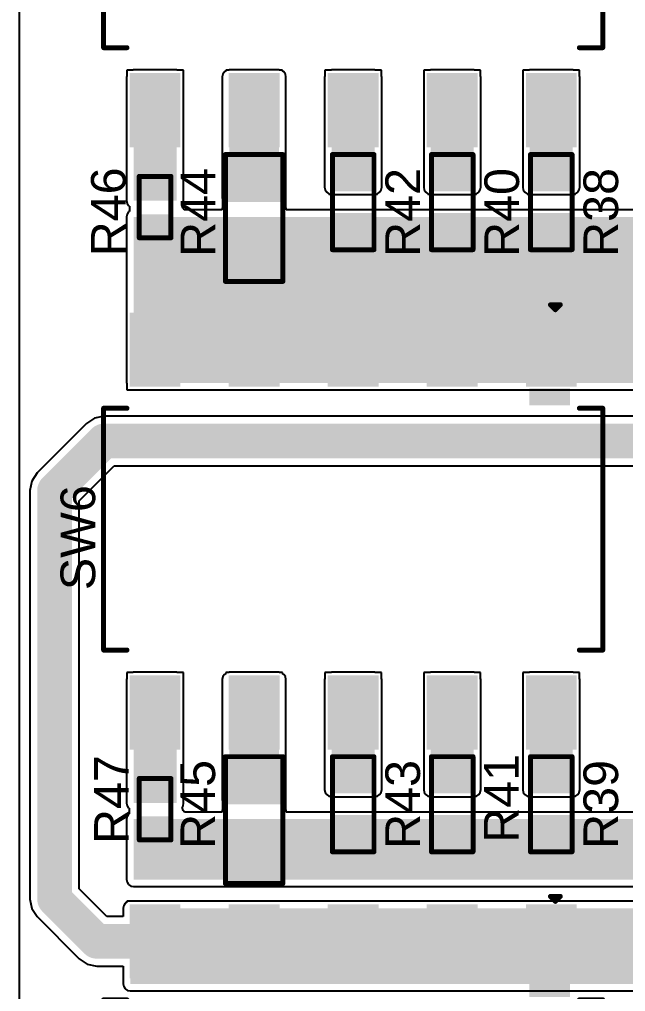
# Model space of a CAD drawing. Header units: millimetres. Extents: x -0.28 to 2.08, y -0.28 to 2.74.
# Drawn here: x -0.016 to 0.596, y 0.44 to 1.421 of the extents above; entities that cross this region are included whole.
import ezdxf

# ---------------------------------------------------------------- set-up
doc = ezdxf.new("R2010")
doc.units = ezdxf.units.MM
doc.header["$MEASUREMENT"] = 0
for name, color, linetype in [('BottomLayer', 5, 'Continuous'), ('TopLayer', 1, 'Continuous'), ('TopOverlay', 2, 'Continuous'), ('TopPaste', 8, 'Continuous'), ('TopSolder', 216, 'Continuous')]:
    doc.layers.add(name, color=color, linetype=linetype)
doc.styles.add('Arial', font='', dxfattribs={"height": 0.2})
doc.styles.get('Arial').set_extended_font_data('Arial')

# ---------------------------------------------------------------- blocks, each defined once
blk = doc.blocks.new('R___0402_1')
at = {"layer": 'TopLayer'}
for points in [[(-0.0275, -0.0125), (-0.0275, 0.0125), (-0.0095, 0.0125), (-0.0095, -0.0125)], [(0.0095, -0.0125), (0.0095, 0.0125), (0.0275, 0.0125), (0.0275, -0.0125)]]:
    blk.add_hatch(color=1, dxfattribs=at).paths.add_polyline_path(points)
at = {"layer": 'TopPaste'}
for points in [[(-0.0275, -0.0125), (-0.0275, 0.0125), (-0.0095, 0.0125), (-0.0095, -0.0125)], [(0.0095, -0.0125), (0.0095, 0.0125), (0.0275, 0.0125), (0.0275, -0.0125)]]:
    blk.add_hatch(color=8, dxfattribs=at).paths.add_polyline_path(points)
at = {"layer": 'TopSolder'}
for points in [[(-0.02967, -0.01467), (-0.02967, 0.01467), (-0.00733, 0.01467), (-0.00733, -0.01467)], [(0.00733, -0.01467), (0.00733, 0.01467), (0.02967, 0.01467), (0.02967, -0.01467)]]:
    blk.add_hatch(color=216, dxfattribs=at).paths.add_polyline_path(points)
at = {"layer": 'TopOverlay'}
for points, const_width in [([(-0.031, 0.016), (-0.031, -0.016)], 0.005), ([(-0.031, 0.016), (0.031, 0.016)], 0.005), ([(0.031, 0.016), (0.031, -0.016)], 0.005), ([(-0.031, -0.016), (0.031, -0.016)], 0.005), ([(-0.032, -0.017), (0.032, -0.017)], 0.000127)]:
    blk.add_lwpolyline(points, dxfattribs=dict(at, const_width=const_width))
for points, const_width in [([(-0.03225, 0.016, 1), (-0.02975, 0.016, 1)], 0.0025), ([(-0.03225, 0.016, 1), (-0.02975, 0.016, 1)], 0.0025), ([(0.02975, 0.016, 1), (0.03225, 0.016, 1)], 0.0025), ([(0.02975, 0.016, 1), (0.03225, 0.016, 1)], 0.0025), ([(-0.03225, -0.016, 1), (-0.02975, -0.016, 1)], 0.0025), ([(-0.03225, -0.016, 1), (-0.02975, -0.016, 1)], 0.0025), ([(-0.03203, -0.017, 1), (-0.03197, -0.017, 1)], 0.0000635), ([(0.02975, -0.016, 1), (0.03225, -0.016, 1)], 0.0025), ([(0.02975, -0.016, 1), (0.03225, -0.016, 1)], 0.0025), ([(0.03197, -0.017, 1), (0.03203, -0.017, 1)], 0.0000635)]:
    blk.add_lwpolyline(points, format="xyb", close=True, dxfattribs=dict(at, const_width=const_width))
blk = doc.blocks.new('DSIC05LS_P__10')
at = {"layer": 'TopLayer'}
for points in [[(-0.14961, 0.22165), (-0.14961, 0.17835), (-0.21654, 0.17835), (-0.21654, 0.22165)], [(0.21654, 0.22165), (0.21654, 0.17835), (0.14961, 0.17835), (0.14961, 0.22165)], [(-0.14961, 0.12165), (-0.14961, 0.07835), (-0.21654, 0.07835), (-0.21654, 0.12165)], [(0.21654, 0.12165), (0.21654, 0.07835), (0.14961, 0.07835), (0.14961, 0.12165)], [(-0.14961, 0.02165), (-0.14961, -0.02165), (-0.21654, -0.02165), (-0.21654, 0.02165)], [(0.21654, 0.02165), (0.21654, -0.02165), (0.14961, -0.02165), (0.14961, 0.02165)], [(-0.14961, -0.07835), (-0.14961, -0.12165), (-0.21654, -0.12165), (-0.21654, -0.07835)], [(0.21654, -0.07835), (0.21654, -0.12165), (0.14961, -0.12165), (0.14961, -0.07835)], [(-0.14961, -0.17835), (-0.14961, -0.22165), (-0.21654, -0.22165), (-0.21654, -0.17835)], [(0.21654, -0.17835), (0.21654, -0.22165), (0.14961, -0.22165), (0.14961, -0.17835)]]:
    blk.add_hatch(color=1, dxfattribs=at).paths.add_polyline_path(points)
at = {"layer": 'TopOverlay'}
blk.add_hatch(color=2, dxfattribs=at).paths.add_polyline_path([(-0.14397, 0.17799), (-0.12697, 0.17799), (-0.12697, 0.21899), (-0.14397, 0.21899)])
at = {"layer": 'TopPaste'}
for points in [[(-0.14961, 0.22165), (-0.14961, 0.17835), (-0.21654, 0.17835), (-0.21654, 0.22165)], [(0.21654, 0.22165), (0.21654, 0.17835), (0.14961, 0.17835), (0.14961, 0.22165)], [(-0.14961, 0.12165), (-0.14961, 0.07835), (-0.21654, 0.07835), (-0.21654, 0.12165)], [(0.21654, 0.12165), (0.21654, 0.07835), (0.14961, 0.07835), (0.14961, 0.12165)], [(-0.14961, 0.02165), (-0.14961, -0.02165), (-0.21654, -0.02165), (-0.21654, 0.02165)], [(0.21654, 0.02165), (0.21654, -0.02165), (0.14961, -0.02165), (0.14961, 0.02165)], [(-0.14961, -0.07835), (-0.14961, -0.12165), (-0.21654, -0.12165), (-0.21654, -0.07835)], [(0.21654, -0.07835), (0.21654, -0.12165), (0.14961, -0.12165), (0.14961, -0.07835)], [(-0.14961, -0.17835), (-0.14961, -0.22165), (-0.21654, -0.22165), (-0.21654, -0.17835)], [(0.21654, -0.17835), (0.21654, -0.22165), (0.14961, -0.22165), (0.14961, -0.17835)]]:
    blk.add_hatch(color=8, dxfattribs=at).paths.add_polyline_path(points)
at = {"layer": 'TopSolder'}
for points in [[(-0.14561, 0.22565), (-0.14561, 0.17435), (-0.22054, 0.17435), (-0.22054, 0.22565)], [(0.22054, 0.22565), (0.22054, 0.17435), (0.14561, 0.17435), (0.14561, 0.22565)], [(-0.14561, 0.12565), (-0.14561, 0.07435), (-0.22054, 0.07435), (-0.22054, 0.12565)], [(0.22054, 0.12565), (0.22054, 0.07435), (0.14561, 0.07435), (0.14561, 0.12565)], [(-0.14561, 0.02565), (-0.14561, -0.02565), (-0.22054, -0.02565), (-0.22054, 0.02565)], [(0.22054, 0.02565), (0.22054, -0.02565), (0.14561, -0.02565), (0.14561, 0.02565)], [(-0.14561, -0.07435), (-0.14561, -0.12565), (-0.22054, -0.12565), (-0.22054, -0.07435)], [(0.22054, -0.07435), (0.22054, -0.12565), (0.14561, -0.12565), (0.14561, -0.07435)], [(-0.14561, -0.17435), (-0.14561, -0.22565), (-0.22054, -0.22565), (-0.22054, -0.17435)], [(0.22054, -0.17435), (0.22054, -0.22565), (0.14561, -0.22565), (0.14561, -0.17435)]]:
    blk.add_hatch(color=216, dxfattribs=at).paths.add_polyline_path(points)
at = {"layer": 'TopOverlay', "const_width": 0.005}
for points in [[(0.12008, 0.25197), (-0.12402, 0.25197)], [(-0.12402, 0.22835), (-0.12402, 0.25197)], [(0.12008, 0.22835), (0.12008, 0.25197)], [(-0.22838, 0.19916), (-0.22838, 0.20916)], [(-0.22338, 0.20416), (-0.22838, 0.20916)], [(-0.22838, 0.19916), (-0.22338, 0.20416)], [(-0.12402, -0.25197), (-0.12402, -0.22835)], [(0.12008, -0.25197), (0.12008, -0.22835)], [(0.12008, -0.25197), (-0.12402, -0.25197)]]:
    blk.add_lwpolyline(points, dxfattribs=at)
at = {"layer": 'TopOverlay', "const_width": 0.0025}
for points in [[(-0.12527, 0.25197, 1), (-0.12277, 0.25197, 1)], [(-0.12527, 0.25197, 1), (-0.12277, 0.25197, 1)], [(0.11883, 0.25197, 1), (0.12133, 0.25197, 1)], [(0.11883, 0.25197, 1), (0.12133, 0.25197, 1)], [(-0.12527, 0.22835, 1), (-0.12277, 0.22835, 1)], [(0.11883, 0.22835, 1), (0.12133, 0.22835, 1)], [(-0.22963, 0.20916, 1), (-0.22713, 0.20916, 1)], [(-0.22963, 0.20916, 1), (-0.22713, 0.20916, 1)], [(-0.22463, 0.20416, 1), (-0.22213, 0.20416, 1)], [(-0.22463, 0.20416, 1), (-0.22213, 0.20416, 1)], [(-0.22963, 0.19916, 1), (-0.22713, 0.19916, 1)], [(-0.22963, 0.19916, 1), (-0.22713, 0.19916, 1)], [(-0.12527, -0.22835, 1), (-0.12277, -0.22835, 1)], [(0.11883, -0.22835, 1), (0.12133, -0.22835, 1)], [(-0.12527, -0.25197, 1), (-0.12277, -0.25197, 1)], [(-0.12527, -0.25197, 1), (-0.12277, -0.25197, 1)], [(0.11883, -0.25197, 1), (0.12133, -0.25197, 1)], [(0.11883, -0.25197, 1), (0.12133, -0.25197, 1)]]:
    blk.add_lwpolyline(points, format="xyb", close=True, dxfattribs=at)
blk = doc.blocks.new('DSIC05LS_P__11')
at = {"layer": 'TopLayer'}
for points in [[(-0.14961, 0.22165), (-0.14961, 0.17835), (-0.21654, 0.17835), (-0.21654, 0.22165)], [(0.21654, 0.22165), (0.21654, 0.17835), (0.14961, 0.17835), (0.14961, 0.22165)], [(-0.14961, 0.12165), (-0.14961, 0.07835), (-0.21654, 0.07835), (-0.21654, 0.12165)], [(0.21654, 0.12165), (0.21654, 0.07835), (0.14961, 0.07835), (0.14961, 0.12165)], [(-0.14961, 0.02165), (-0.14961, -0.02165), (-0.21654, -0.02165), (-0.21654, 0.02165)], [(0.21654, 0.02165), (0.21654, -0.02165), (0.14961, -0.02165), (0.14961, 0.02165)], [(-0.14961, -0.07835), (-0.14961, -0.12165), (-0.21654, -0.12165), (-0.21654, -0.07835)], [(0.21654, -0.07835), (0.21654, -0.12165), (0.14961, -0.12165), (0.14961, -0.07835)], [(-0.14961, -0.17835), (-0.14961, -0.22165), (-0.21654, -0.22165), (-0.21654, -0.17835)], [(0.21654, -0.17835), (0.21654, -0.22165), (0.14961, -0.22165), (0.14961, -0.17835)]]:
    blk.add_hatch(color=1, dxfattribs=at).paths.add_polyline_path(points)
at = {"layer": 'TopOverlay'}
blk.add_hatch(color=2, dxfattribs=at).paths.add_polyline_path([(-0.144, 0.178), (-0.127, 0.178), (-0.127, 0.219), (-0.144, 0.219)])
at = {"layer": 'TopPaste'}
for points in [[(-0.14961, 0.22165), (-0.14961, 0.17835), (-0.21654, 0.17835), (-0.21654, 0.22165)], [(0.21654, 0.22165), (0.21654, 0.17835), (0.14961, 0.17835), (0.14961, 0.22165)], [(-0.14961, 0.12165), (-0.14961, 0.07835), (-0.21654, 0.07835), (-0.21654, 0.12165)], [(0.21654, 0.12165), (0.21654, 0.07835), (0.14961, 0.07835), (0.14961, 0.12165)], [(-0.14961, 0.02165), (-0.14961, -0.02165), (-0.21654, -0.02165), (-0.21654, 0.02165)], [(0.21654, 0.02165), (0.21654, -0.02165), (0.14961, -0.02165), (0.14961, 0.02165)], [(-0.14961, -0.07835), (-0.14961, -0.12165), (-0.21654, -0.12165), (-0.21654, -0.07835)], [(0.21654, -0.07835), (0.21654, -0.12165), (0.14961, -0.12165), (0.14961, -0.07835)], [(-0.14961, -0.17835), (-0.14961, -0.22165), (-0.21654, -0.22165), (-0.21654, -0.17835)], [(0.21654, -0.17835), (0.21654, -0.22165), (0.14961, -0.22165), (0.14961, -0.17835)]]:
    blk.add_hatch(color=8, dxfattribs=at).paths.add_polyline_path(points)
at = {"layer": 'TopSolder'}
for points in [[(-0.14561, 0.22565), (-0.14561, 0.17435), (-0.22054, 0.17435), (-0.22054, 0.22565)], [(0.22054, 0.22565), (0.22054, 0.17435), (0.14561, 0.17435), (0.14561, 0.22565)], [(-0.14561, 0.12565), (-0.14561, 0.07435), (-0.22054, 0.07435), (-0.22054, 0.12565)], [(0.22054, 0.12565), (0.22054, 0.07435), (0.14561, 0.07435), (0.14561, 0.12565)], [(-0.14561, 0.02565), (-0.14561, -0.02565), (-0.22054, -0.02565), (-0.22054, 0.02565)], [(0.22054, 0.02565), (0.22054, -0.02565), (0.14561, -0.02565), (0.14561, 0.02565)], [(-0.14561, -0.07435), (-0.14561, -0.12565), (-0.22054, -0.12565), (-0.22054, -0.07435)], [(0.22054, -0.07435), (0.22054, -0.12565), (0.14561, -0.12565), (0.14561, -0.07435)], [(-0.14561, -0.17435), (-0.14561, -0.22565), (-0.22054, -0.22565), (-0.22054, -0.17435)], [(0.22054, -0.17435), (0.22054, -0.22565), (0.14561, -0.22565), (0.14561, -0.17435)]]:
    blk.add_hatch(color=216, dxfattribs=at).paths.add_polyline_path(points)
at = {"layer": 'TopOverlay', "const_width": 0.005}
for points in [[(0.12008, 0.25197), (-0.12402, 0.25197)], [(-0.12402, 0.22835), (-0.12402, 0.25197)], [(0.12008, 0.22835), (0.12008, 0.25197)], [(-0.22838, 0.19916), (-0.22838, 0.20916)], [(-0.22338, 0.20416), (-0.22838, 0.20916)], [(-0.22838, 0.19916), (-0.22338, 0.20416)], [(-0.12402, -0.25197), (-0.12402, -0.22835)], [(0.12008, -0.25197), (0.12008, -0.22835)], [(0.12008, -0.25197), (-0.12402, -0.25197)]]:
    blk.add_lwpolyline(points, dxfattribs=at)
at = {"layer": 'TopOverlay', "const_width": 0.0025}
for points in [[(-0.12527, 0.25197, 1), (-0.12277, 0.25197, 1)], [(-0.12527, 0.25197, 1), (-0.12277, 0.25197, 1)], [(0.11883, 0.25197, 1), (0.12133, 0.25197, 1)], [(0.11883, 0.25197, 1), (0.12133, 0.25197, 1)], [(-0.12527, 0.22835, 1), (-0.12277, 0.22835, 1)], [(0.11883, 0.22835, 1), (0.12133, 0.22835, 1)], [(-0.22963, 0.20916, 1), (-0.22713, 0.20916, 1)], [(-0.22963, 0.20916, 1), (-0.22713, 0.20916, 1)], [(-0.22463, 0.20416, 1), (-0.22213, 0.20416, 1)], [(-0.22463, 0.20416, 1), (-0.22213, 0.20416, 1)], [(-0.22963, 0.19916, 1), (-0.22713, 0.19916, 1)], [(-0.22963, 0.19916, 1), (-0.22713, 0.19916, 1)], [(-0.12527, -0.22835, 1), (-0.12277, -0.22835, 1)], [(0.11883, -0.22835, 1), (0.12133, -0.22835, 1)], [(-0.12527, -0.25197, 1), (-0.12277, -0.25197, 1)], [(-0.12527, -0.25197, 1), (-0.12277, -0.25197, 1)], [(0.11883, -0.25197, 1), (0.12133, -0.25197, 1)], [(0.11883, -0.25197, 1), (0.12133, -0.25197, 1)]]:
    blk.add_lwpolyline(points, format="xyb", close=True, dxfattribs=at)
blk = doc.blocks.new('DSIC05LS_P__12')
at = {"layer": 'TopLayer'}
for points in [[(-0.14961, 0.22165), (-0.14961, 0.17835), (-0.21654, 0.17835), (-0.21654, 0.22165)], [(0.21654, 0.22165), (0.21654, 0.17835), (0.14961, 0.17835), (0.14961, 0.22165)], [(-0.14961, 0.12165), (-0.14961, 0.07835), (-0.21654, 0.07835), (-0.21654, 0.12165)], [(0.21654, 0.12165), (0.21654, 0.07835), (0.14961, 0.07835), (0.14961, 0.12165)], [(-0.14961, 0.02165), (-0.14961, -0.02165), (-0.21654, -0.02165), (-0.21654, 0.02165)], [(0.21654, 0.02165), (0.21654, -0.02165), (0.14961, -0.02165), (0.14961, 0.02165)], [(-0.14961, -0.07835), (-0.14961, -0.12165), (-0.21654, -0.12165), (-0.21654, -0.07835)], [(0.21654, -0.07835), (0.21654, -0.12165), (0.14961, -0.12165), (0.14961, -0.07835)], [(-0.14961, -0.17835), (-0.14961, -0.22165), (-0.21654, -0.22165), (-0.21654, -0.17835)], [(0.21654, -0.17835), (0.21654, -0.22165), (0.14961, -0.22165), (0.14961, -0.17835)]]:
    blk.add_hatch(color=1, dxfattribs=at).paths.add_polyline_path(points)
at = {"layer": 'TopOverlay'}
blk.add_hatch(color=2, dxfattribs=at).paths.add_polyline_path([(-0.14399, 0.178), (-0.12699, 0.178), (-0.12699, 0.219), (-0.14399, 0.219)])
at = {"layer": 'TopPaste'}
for points in [[(-0.14961, 0.22165), (-0.14961, 0.17835), (-0.21654, 0.17835), (-0.21654, 0.22165)], [(0.21654, 0.22165), (0.21654, 0.17835), (0.14961, 0.17835), (0.14961, 0.22165)], [(-0.14961, 0.12165), (-0.14961, 0.07835), (-0.21654, 0.07835), (-0.21654, 0.12165)], [(0.21654, 0.12165), (0.21654, 0.07835), (0.14961, 0.07835), (0.14961, 0.12165)], [(-0.14961, 0.02165), (-0.14961, -0.02165), (-0.21654, -0.02165), (-0.21654, 0.02165)], [(0.21654, 0.02165), (0.21654, -0.02165), (0.14961, -0.02165), (0.14961, 0.02165)], [(-0.14961, -0.07835), (-0.14961, -0.12165), (-0.21654, -0.12165), (-0.21654, -0.07835)], [(0.21654, -0.07835), (0.21654, -0.12165), (0.14961, -0.12165), (0.14961, -0.07835)], [(-0.14961, -0.17835), (-0.14961, -0.22165), (-0.21654, -0.22165), (-0.21654, -0.17835)], [(0.21654, -0.17835), (0.21654, -0.22165), (0.14961, -0.22165), (0.14961, -0.17835)]]:
    blk.add_hatch(color=8, dxfattribs=at).paths.add_polyline_path(points)
at = {"layer": 'TopSolder'}
for points in [[(-0.14561, 0.22565), (-0.14561, 0.17435), (-0.22054, 0.17435), (-0.22054, 0.22565)], [(0.22054, 0.22565), (0.22054, 0.17435), (0.14561, 0.17435), (0.14561, 0.22565)], [(-0.14561, 0.12565), (-0.14561, 0.07435), (-0.22054, 0.07435), (-0.22054, 0.12565)], [(0.22054, 0.12565), (0.22054, 0.07435), (0.14561, 0.07435), (0.14561, 0.12565)], [(-0.14561, 0.02565), (-0.14561, -0.02565), (-0.22054, -0.02565), (-0.22054, 0.02565)], [(0.22054, 0.02565), (0.22054, -0.02565), (0.14561, -0.02565), (0.14561, 0.02565)], [(-0.14561, -0.07435), (-0.14561, -0.12565), (-0.22054, -0.12565), (-0.22054, -0.07435)], [(0.22054, -0.07435), (0.22054, -0.12565), (0.14561, -0.12565), (0.14561, -0.07435)], [(-0.14561, -0.17435), (-0.14561, -0.22565), (-0.22054, -0.22565), (-0.22054, -0.17435)], [(0.22054, -0.17435), (0.22054, -0.22565), (0.14561, -0.22565), (0.14561, -0.17435)]]:
    blk.add_hatch(color=216, dxfattribs=at).paths.add_polyline_path(points)
at = {"layer": 'TopOverlay', "const_width": 0.005}
for points in [[(0.12008, 0.25197), (-0.12402, 0.25197)], [(-0.12402, 0.22835), (-0.12402, 0.25197)], [(0.12008, 0.22835), (0.12008, 0.25197)], [(-0.22838, 0.19916), (-0.22838, 0.20916)], [(-0.22338, 0.20416), (-0.22838, 0.20916)], [(-0.22838, 0.19916), (-0.22338, 0.20416)], [(-0.12402, -0.25197), (-0.12402, -0.22835)], [(0.12008, -0.25197), (0.12008, -0.22835)], [(0.12008, -0.25197), (-0.12402, -0.25197)]]:
    blk.add_lwpolyline(points, dxfattribs=at)
at = {"layer": 'TopOverlay', "const_width": 0.0025}
for points in [[(-0.12527, 0.25197, 1), (-0.12277, 0.25197, 1)], [(-0.12527, 0.25197, 1), (-0.12277, 0.25197, 1)], [(0.11883, 0.25197, 1), (0.12133, 0.25197, 1)], [(0.11883, 0.25197, 1), (0.12133, 0.25197, 1)], [(-0.12527, 0.22835, 1), (-0.12277, 0.22835, 1)], [(0.11883, 0.22835, 1), (0.12133, 0.22835, 1)], [(-0.22963, 0.20916, 1), (-0.22713, 0.20916, 1)], [(-0.22963, 0.20916, 1), (-0.22713, 0.20916, 1)], [(-0.22463, 0.20416, 1), (-0.22213, 0.20416, 1)], [(-0.22463, 0.20416, 1), (-0.22213, 0.20416, 1)], [(-0.22963, 0.19916, 1), (-0.22713, 0.19916, 1)], [(-0.22963, 0.19916, 1), (-0.22713, 0.19916, 1)], [(-0.12527, -0.22835, 1), (-0.12277, -0.22835, 1)], [(0.11883, -0.22835, 1), (0.12133, -0.22835, 1)], [(-0.12527, -0.25197, 1), (-0.12277, -0.25197, 1)], [(-0.12527, -0.25197, 1), (-0.12277, -0.25197, 1)], [(0.11883, -0.25197, 1), (0.12133, -0.25197, 1)], [(0.11883, -0.25197, 1), (0.12133, -0.25197, 1)]]:
    blk.add_lwpolyline(points, format="xyb", close=True, dxfattribs=at)
blk = doc.blocks.new('R___0402_44')
at = {"layer": 'TopLayer'}
for points in [[(-0.0275, -0.0125), (-0.0275, 0.0125), (-0.0095, 0.0125), (-0.0095, -0.0125)], [(0.0095, -0.0125), (0.0095, 0.0125), (0.0275, 0.0125), (0.0275, -0.0125)]]:
    blk.add_hatch(color=1, dxfattribs=at).paths.add_polyline_path(points)
at = {"layer": 'TopPaste'}
for points in [[(-0.0275, -0.0125), (-0.0275, 0.0125), (-0.0095, 0.0125), (-0.0095, -0.0125)], [(0.0095, -0.0125), (0.0095, 0.0125), (0.0275, 0.0125), (0.0275, -0.0125)]]:
    blk.add_hatch(color=8, dxfattribs=at).paths.add_polyline_path(points)
at = {"layer": 'TopSolder'}
for points in [[(-0.02967, -0.01467), (-0.02967, 0.01467), (-0.00733, 0.01467), (-0.00733, -0.01467)], [(0.00733, -0.01467), (0.00733, 0.01467), (0.02967, 0.01467), (0.02967, -0.01467)]]:
    blk.add_hatch(color=216, dxfattribs=at).paths.add_polyline_path(points)
at = {"layer": 'TopOverlay'}
for points, const_width in [([(-0.031, 0.016), (-0.031, -0.016)], 0.005), ([(-0.031, 0.016), (0.031, 0.016)], 0.005), ([(0.031, 0.016), (0.031, -0.016)], 0.005), ([(-0.031, -0.016), (0.031, -0.016)], 0.005), ([(-0.032, -0.017), (0.032, -0.017)], 0.000127)]:
    blk.add_lwpolyline(points, dxfattribs=dict(at, const_width=const_width))
for points, const_width in [([(-0.03225, 0.016, 1), (-0.02975, 0.016, 1)], 0.0025), ([(-0.03225, 0.016, 1), (-0.02975, 0.016, 1)], 0.0025), ([(0.02975, 0.016, 1), (0.03225, 0.016, 1)], 0.0025), ([(0.02975, 0.016, 1), (0.03225, 0.016, 1)], 0.0025), ([(-0.03225, -0.016, 1), (-0.02975, -0.016, 1)], 0.0025), ([(-0.03225, -0.016, 1), (-0.02975, -0.016, 1)], 0.0025), ([(-0.03203, -0.017, 1), (-0.03197, -0.017, 1)], 0.0000635), ([(0.02975, -0.016, 1), (0.03225, -0.016, 1)], 0.0025), ([(0.02975, -0.016, 1), (0.03225, -0.016, 1)], 0.0025), ([(0.03197, -0.017, 1), (0.03203, -0.017, 1)], 0.0000635)]:
    blk.add_lwpolyline(points, format="xyb", close=True, dxfattribs=dict(at, const_width=const_width))
blk = doc.blocks.new('RES_0805_45')
at = {"layer": 'TopLayer'}
for points in [[(-0.06, 0.025), (-0.02, 0.025), (-0.02, -0.025), (-0.06, -0.025)], [(0.02, 0.025), (0.06, 0.025), (0.06, -0.025), (0.02, -0.025)]]:
    blk.add_hatch(color=1, dxfattribs=at).paths.add_polyline_path(points)
at = {"layer": 'TopPaste'}
for points in [[(-0.06, 0.025), (-0.02, 0.025), (-0.02, -0.025), (-0.06, -0.025)], [(0.02, 0.025), (0.06, 0.025), (0.06, -0.025), (0.02, -0.025)]]:
    blk.add_hatch(color=8, dxfattribs=at).paths.add_polyline_path(points)
at = {"layer": 'TopSolder'}
for points in [[(-0.064, 0.029), (-0.016, 0.029), (-0.016, -0.029), (-0.064, -0.029)], [(0.016, 0.029), (0.064, 0.029), (0.064, -0.029), (0.016, -0.029)]]:
    blk.add_hatch(color=216, dxfattribs=at).paths.add_polyline_path(points)
at = {"layer": 'TopOverlay', "const_width": 0.005}
for points in [[(-0.064, 0.029), (-0.064, -0.029)], [(-0.064, 0.029), (0.064, 0.029)], [(0.064, 0.029), (0.064, -0.029)], [(-0.064, -0.029), (0.064, -0.029)]]:
    blk.add_lwpolyline(points, dxfattribs=at)
at = {"layer": 'TopOverlay', "const_width": 0.0025}
for points in [[(-0.06525, 0.029, 1), (-0.06275, 0.029, 1)], [(-0.06525, 0.029, 1), (-0.06275, 0.029, 1)], [(0.06275, 0.029, 1), (0.06525, 0.029, 1)], [(0.06275, 0.029, 1), (0.06525, 0.029, 1)], [(-0.06525, -0.029, 1), (-0.06275, -0.029, 1)], [(-0.06525, -0.029, 1), (-0.06275, -0.029, 1)], [(0.06275, -0.029, 1), (0.06525, -0.029, 1)], [(0.06275, -0.029, 1), (0.06525, -0.029, 1)]]:
    blk.add_lwpolyline(points, format="xyb", close=True, dxfattribs=at)
blk = doc.blocks.new('RES_0805_46')
at = {"layer": 'TopLayer'}
for points in [[(-0.06, 0.025), (-0.02, 0.025), (-0.02, -0.025), (-0.06, -0.025)], [(0.02, 0.025), (0.06, 0.025), (0.06, -0.025), (0.02, -0.025)]]:
    blk.add_hatch(color=1, dxfattribs=at).paths.add_polyline_path(points)
at = {"layer": 'TopPaste'}
for points in [[(-0.06, 0.025), (-0.02, 0.025), (-0.02, -0.025), (-0.06, -0.025)], [(0.02, 0.025), (0.06, 0.025), (0.06, -0.025), (0.02, -0.025)]]:
    blk.add_hatch(color=8, dxfattribs=at).paths.add_polyline_path(points)
at = {"layer": 'TopSolder'}
for points in [[(-0.064, 0.029), (-0.016, 0.029), (-0.016, -0.029), (-0.064, -0.029)], [(0.016, 0.029), (0.064, 0.029), (0.064, -0.029), (0.016, -0.029)]]:
    blk.add_hatch(color=216, dxfattribs=at).paths.add_polyline_path(points)
at = {"layer": 'TopOverlay', "const_width": 0.005}
for points in [[(-0.064, 0.029), (-0.064, -0.029)], [(-0.064, 0.029), (0.064, 0.029)], [(0.064, 0.029), (0.064, -0.029)], [(-0.064, -0.029), (0.064, -0.029)]]:
    blk.add_lwpolyline(points, dxfattribs=at)
at = {"layer": 'TopOverlay', "const_width": 0.0025}
for points in [[(-0.06525, 0.029, 1), (-0.06275, 0.029, 1)], [(-0.06525, 0.029, 1), (-0.06275, 0.029, 1)], [(0.06275, 0.029, 1), (0.06525, 0.029, 1)], [(0.06275, 0.029, 1), (0.06525, 0.029, 1)], [(-0.06525, -0.029, 1), (-0.06275, -0.029, 1)], [(-0.06525, -0.029, 1), (-0.06275, -0.029, 1)], [(0.06275, -0.029, 1), (0.06525, -0.029, 1)], [(0.06275, -0.029, 1), (0.06525, -0.029, 1)]]:
    blk.add_lwpolyline(points, format="xyb", close=True, dxfattribs=at)
blk = doc.blocks.new('R___0603_47')
at = {"layer": 'TopLayer'}
for points in [[(-0.015, 0.0175), (-0.015, -0.0175), (-0.045, -0.0175), (-0.045, 0.0175)], [(0.045, 0.0175), (0.045, -0.0175), (0.015, -0.0175), (0.015, 0.0175)]]:
    blk.add_hatch(color=1, dxfattribs=at).paths.add_polyline_path(points)
at = {"layer": 'TopPaste'}
for points in [[(-0.015, 0.0175), (-0.015, -0.0175), (-0.045, -0.0175), (-0.045, 0.0175)], [(0.045, 0.0175), (0.045, -0.0175), (0.015, -0.0175), (0.015, 0.0175)]]:
    blk.add_hatch(color=8, dxfattribs=at).paths.add_polyline_path(points)
at = {"layer": 'TopSolder'}
for points in [[(-0.011, 0.0215), (-0.011, -0.0215), (-0.049, -0.0215), (-0.049, 0.0215)], [(0.049, 0.0215), (0.049, -0.0215), (0.011, -0.0215), (0.011, 0.0215)]]:
    blk.add_hatch(color=216, dxfattribs=at).paths.add_polyline_path(points)
at = {"layer": 'TopOverlay', "const_width": 0.005}
for points in [[(-0.048, 0.021), (0.048, 0.021)], [(-0.048, 0.021), (-0.048, -0.021)], [(0.048, 0.021), (0.048, -0.021)], [(-0.048, -0.021), (0.048, -0.021)]]:
    blk.add_lwpolyline(points, dxfattribs=at)
at = {"layer": 'TopOverlay', "const_width": 0.0025}
for points in [[(-0.04925, 0.021, 1), (-0.04675, 0.021, 1)], [(-0.04925, 0.021, 1), (-0.04675, 0.021, 1)], [(0.04675, 0.021, 1), (0.04925, 0.021, 1)], [(0.04675, 0.021, 1), (0.04925, 0.021, 1)], [(-0.04925, -0.021, 1), (-0.04675, -0.021, 1)], [(-0.04925, -0.021, 1), (-0.04675, -0.021, 1)], [(0.04675, -0.021, 1), (0.04925, -0.021, 1)], [(0.04675, -0.021, 1), (0.04925, -0.021, 1)]]:
    blk.add_lwpolyline(points, format="xyb", close=True, dxfattribs=at)
blk = doc.blocks.new('R___0603_48')
at = {"layer": 'TopLayer'}
for points in [[(-0.015, 0.0175), (-0.015, -0.0175), (-0.045, -0.0175), (-0.045, 0.0175)], [(0.045, 0.0175), (0.045, -0.0175), (0.015, -0.0175), (0.015, 0.0175)]]:
    blk.add_hatch(color=1, dxfattribs=at).paths.add_polyline_path(points)
at = {"layer": 'TopPaste'}
for points in [[(-0.015, 0.0175), (-0.015, -0.0175), (-0.045, -0.0175), (-0.045, 0.0175)], [(0.045, 0.0175), (0.045, -0.0175), (0.015, -0.0175), (0.015, 0.0175)]]:
    blk.add_hatch(color=8, dxfattribs=at).paths.add_polyline_path(points)
at = {"layer": 'TopSolder'}
for points in [[(-0.011, 0.0215), (-0.011, -0.0215), (-0.049, -0.0215), (-0.049, 0.0215)], [(0.049, 0.0215), (0.049, -0.0215), (0.011, -0.0215), (0.011, 0.0215)]]:
    blk.add_hatch(color=216, dxfattribs=at).paths.add_polyline_path(points)
at = {"layer": 'TopOverlay', "const_width": 0.005}
for points in [[(-0.048, 0.021), (0.048, 0.021)], [(-0.048, 0.021), (-0.048, -0.021)], [(0.048, 0.021), (0.048, -0.021)], [(-0.048, -0.021), (0.048, -0.021)]]:
    blk.add_lwpolyline(points, dxfattribs=at)
at = {"layer": 'TopOverlay', "const_width": 0.0025}
for points in [[(-0.04925, 0.021, 1), (-0.04675, 0.021, 1)], [(-0.04925, 0.021, 1), (-0.04675, 0.021, 1)], [(0.04675, 0.021, 1), (0.04925, 0.021, 1)], [(0.04675, 0.021, 1), (0.04925, 0.021, 1)], [(-0.04925, -0.021, 1), (-0.04675, -0.021, 1)], [(-0.04925, -0.021, 1), (-0.04675, -0.021, 1)], [(0.04675, -0.021, 1), (0.04925, -0.021, 1)], [(0.04675, -0.021, 1), (0.04925, -0.021, 1)]]:
    blk.add_lwpolyline(points, format="xyb", close=True, dxfattribs=at)
blk = doc.blocks.new('R___0603_49')
at = {"layer": 'TopLayer'}
for points in [[(-0.015, 0.0175), (-0.015, -0.0175), (-0.045, -0.0175), (-0.045, 0.0175)], [(0.045, 0.0175), (0.045, -0.0175), (0.015, -0.0175), (0.015, 0.0175)]]:
    blk.add_hatch(color=1, dxfattribs=at).paths.add_polyline_path(points)
at = {"layer": 'TopPaste'}
for points in [[(-0.015, 0.0175), (-0.015, -0.0175), (-0.045, -0.0175), (-0.045, 0.0175)], [(0.045, 0.0175), (0.045, -0.0175), (0.015, -0.0175), (0.015, 0.0175)]]:
    blk.add_hatch(color=8, dxfattribs=at).paths.add_polyline_path(points)
at = {"layer": 'TopSolder'}
for points in [[(-0.011, 0.0215), (-0.011, -0.0215), (-0.049, -0.0215), (-0.049, 0.0215)], [(0.049, 0.0215), (0.049, -0.0215), (0.011, -0.0215), (0.011, 0.0215)]]:
    blk.add_hatch(color=216, dxfattribs=at).paths.add_polyline_path(points)
at = {"layer": 'TopOverlay', "const_width": 0.005}
for points in [[(-0.048, 0.021), (0.048, 0.021)], [(-0.048, 0.021), (-0.048, -0.021)], [(0.048, 0.021), (0.048, -0.021)], [(-0.048, -0.021), (0.048, -0.021)]]:
    blk.add_lwpolyline(points, dxfattribs=at)
at = {"layer": 'TopOverlay', "const_width": 0.0025}
for points in [[(-0.04925, 0.021, 1), (-0.04675, 0.021, 1)], [(-0.04925, 0.021, 1), (-0.04675, 0.021, 1)], [(0.04675, 0.021, 1), (0.04925, 0.021, 1)], [(0.04675, 0.021, 1), (0.04925, 0.021, 1)], [(-0.04925, -0.021, 1), (-0.04675, -0.021, 1)], [(-0.04925, -0.021, 1), (-0.04675, -0.021, 1)], [(0.04675, -0.021, 1), (0.04925, -0.021, 1)], [(0.04675, -0.021, 1), (0.04925, -0.021, 1)]]:
    blk.add_lwpolyline(points, format="xyb", close=True, dxfattribs=at)
blk = doc.blocks.new('R___0603_50')
at = {"layer": 'TopLayer'}
for points in [[(-0.015, 0.0175), (-0.015, -0.0175), (-0.045, -0.0175), (-0.045, 0.0175)], [(0.045, 0.0175), (0.045, -0.0175), (0.015, -0.0175), (0.015, 0.0175)]]:
    blk.add_hatch(color=1, dxfattribs=at).paths.add_polyline_path(points)
at = {"layer": 'TopPaste'}
for points in [[(-0.015, 0.0175), (-0.015, -0.0175), (-0.045, -0.0175), (-0.045, 0.0175)], [(0.045, 0.0175), (0.045, -0.0175), (0.015, -0.0175), (0.015, 0.0175)]]:
    blk.add_hatch(color=8, dxfattribs=at).paths.add_polyline_path(points)
at = {"layer": 'TopSolder'}
for points in [[(-0.011, 0.0215), (-0.011, -0.0215), (-0.049, -0.0215), (-0.049, 0.0215)], [(0.049, 0.0215), (0.049, -0.0215), (0.011, -0.0215), (0.011, 0.0215)]]:
    blk.add_hatch(color=216, dxfattribs=at).paths.add_polyline_path(points)
at = {"layer": 'TopOverlay', "const_width": 0.005}
for points in [[(-0.048, 0.021), (0.048, 0.021)], [(-0.048, 0.021), (-0.048, -0.021)], [(0.048, 0.021), (0.048, -0.021)], [(-0.048, -0.021), (0.048, -0.021)]]:
    blk.add_lwpolyline(points, dxfattribs=at)
at = {"layer": 'TopOverlay', "const_width": 0.0025}
for points in [[(-0.04925, 0.021, 1), (-0.04675, 0.021, 1)], [(-0.04925, 0.021, 1), (-0.04675, 0.021, 1)], [(0.04675, 0.021, 1), (0.04925, 0.021, 1)], [(0.04675, 0.021, 1), (0.04925, 0.021, 1)], [(-0.04925, -0.021, 1), (-0.04675, -0.021, 1)], [(-0.04925, -0.021, 1), (-0.04675, -0.021, 1)], [(0.04675, -0.021, 1), (0.04925, -0.021, 1)], [(0.04675, -0.021, 1), (0.04925, -0.021, 1)]]:
    blk.add_lwpolyline(points, format="xyb", close=True, dxfattribs=at)
blk = doc.blocks.new('R___0603_51')
at = {"layer": 'TopLayer'}
for points in [[(-0.015, 0.0175), (-0.015, -0.0175), (-0.045, -0.0175), (-0.045, 0.0175)], [(0.045, 0.0175), (0.045, -0.0175), (0.015, -0.0175), (0.015, 0.0175)]]:
    blk.add_hatch(color=1, dxfattribs=at).paths.add_polyline_path(points)
at = {"layer": 'TopPaste'}
for points in [[(-0.015, 0.0175), (-0.015, -0.0175), (-0.045, -0.0175), (-0.045, 0.0175)], [(0.045, 0.0175), (0.045, -0.0175), (0.015, -0.0175), (0.015, 0.0175)]]:
    blk.add_hatch(color=8, dxfattribs=at).paths.add_polyline_path(points)
at = {"layer": 'TopSolder'}
for points in [[(-0.011, 0.0215), (-0.011, -0.0215), (-0.049, -0.0215), (-0.049, 0.0215)], [(0.049, 0.0215), (0.049, -0.0215), (0.011, -0.0215), (0.011, 0.0215)]]:
    blk.add_hatch(color=216, dxfattribs=at).paths.add_polyline_path(points)
at = {"layer": 'TopOverlay', "const_width": 0.005}
for points in [[(-0.048, 0.021), (0.048, 0.021)], [(-0.048, 0.021), (-0.048, -0.021)], [(0.048, 0.021), (0.048, -0.021)], [(-0.048, -0.021), (0.048, -0.021)]]:
    blk.add_lwpolyline(points, dxfattribs=at)
at = {"layer": 'TopOverlay', "const_width": 0.0025}
for points in [[(-0.04925, 0.021, 1), (-0.04675, 0.021, 1)], [(-0.04925, 0.021, 1), (-0.04675, 0.021, 1)], [(0.04675, 0.021, 1), (0.04925, 0.021, 1)], [(0.04675, 0.021, 1), (0.04925, 0.021, 1)], [(-0.04925, -0.021, 1), (-0.04675, -0.021, 1)], [(-0.04925, -0.021, 1), (-0.04675, -0.021, 1)], [(0.04675, -0.021, 1), (0.04925, -0.021, 1)], [(0.04675, -0.021, 1), (0.04925, -0.021, 1)]]:
    blk.add_lwpolyline(points, format="xyb", close=True, dxfattribs=at)
blk = doc.blocks.new('R___0603_52')
at = {"layer": 'TopLayer'}
for points in [[(-0.015, 0.0175), (-0.015, -0.0175), (-0.045, -0.0175), (-0.045, 0.0175)], [(0.045, 0.0175), (0.045, -0.0175), (0.015, -0.0175), (0.015, 0.0175)]]:
    blk.add_hatch(color=1, dxfattribs=at).paths.add_polyline_path(points)
at = {"layer": 'TopPaste'}
for points in [[(-0.015, 0.0175), (-0.015, -0.0175), (-0.045, -0.0175), (-0.045, 0.0175)], [(0.045, 0.0175), (0.045, -0.0175), (0.015, -0.0175), (0.015, 0.0175)]]:
    blk.add_hatch(color=8, dxfattribs=at).paths.add_polyline_path(points)
at = {"layer": 'TopSolder'}
for points in [[(-0.011, 0.0215), (-0.011, -0.0215), (-0.049, -0.0215), (-0.049, 0.0215)], [(0.049, 0.0215), (0.049, -0.0215), (0.011, -0.0215), (0.011, 0.0215)]]:
    blk.add_hatch(color=216, dxfattribs=at).paths.add_polyline_path(points)
at = {"layer": 'TopOverlay', "const_width": 0.005}
for points in [[(-0.048, 0.021), (0.048, 0.021)], [(-0.048, 0.021), (-0.048, -0.021)], [(0.048, 0.021), (0.048, -0.021)], [(-0.048, -0.021), (0.048, -0.021)]]:
    blk.add_lwpolyline(points, dxfattribs=at)
at = {"layer": 'TopOverlay', "const_width": 0.0025}
for points in [[(-0.04925, 0.021, 1), (-0.04675, 0.021, 1)], [(-0.04925, 0.021, 1), (-0.04675, 0.021, 1)], [(0.04675, 0.021, 1), (0.04925, 0.021, 1)], [(0.04675, 0.021, 1), (0.04925, 0.021, 1)], [(-0.04925, -0.021, 1), (-0.04675, -0.021, 1)], [(-0.04925, -0.021, 1), (-0.04675, -0.021, 1)], [(0.04675, -0.021, 1), (0.04925, -0.021, 1)], [(0.04675, -0.021, 1), (0.04925, -0.021, 1)]]:
    blk.add_lwpolyline(points, format="xyb", close=True, dxfattribs=at)

msp = doc.modelspace()

# ---------------------------------------------------------------- hatches: boundary and pattern name
at = {"layer": 'TopLayer'}
for points in [[(0.09929, 1.23845), (0.1426, 1.23845), (0.1426, 1.36327), (0.09929, 1.36327)], [(0.19595, 1.24095), (0.24595, 1.24095), (0.24595, 1.36327), (0.19595, 1.36327)], [(0.29929, 1.25195), (0.3426, 1.25195), (0.3426, 1.36327), (0.29929, 1.36327)], [(0.39929, 1.25195), (0.4426, 1.25195), (0.4426, 1.36327), (0.39929, 1.36327)], [(0.49929, 1.25195), (0.5426, 1.25195), (0.5426, 1.36327), (0.49929, 1.36327)], [(0.09929, 1.05455), (1.7076, 1.05455), (1.7076, 1.22195), (0.09929, 1.22195)], [(0.09929, 0.63052), (0.1426, 0.63052), (0.1426, 0.75534), (0.09929, 0.75534)], [(0.24595, 0.75534), (0.19595, 0.75534), (0.19595, 0.63329), (0.24595, 0.63329)], [(0.29929, 0.64402), (0.3426, 0.64402), (0.3426, 0.75534), (0.29929, 0.75534)], [(0.39929, 0.64402), (0.4426, 0.64402), (0.4426, 0.75534), (0.39929, 0.75534)], [(0.49929, 0.64402), (0.5426, 0.64402), (0.5426, 0.75534), (0.49929, 0.75534)], [(0.09929, 0.55329), (1.70695, 0.55329), (1.70695, 0.61429), (0.09929, 0.61429)], [(0.09595, 0.448), (1.7076, 0.448), (1.7076, 0.52441), (0.09595, 0.52441)]]:
    msp.add_hatch(color=1, dxfattribs=at).paths.add_polyline_path(points)

# ---------------------------------------------------------------- linework, layer by layer
at = {"layer": 'BottomLayer'}
msp.add_line((-0.01598, 0.06113), (-0.01601, 1.75218), dxfattribs=at)
at = {"layer": 'TopLayer'}
for p, q in [((-0.01598, 0.06113), (-0.01601, 1.64433)), ((0.09229, 1.36396), (0.09215, 1.36327)), ((0.0986, 1.37027), (0.09229, 1.37027)), ((0.09229, 1.37027), (0.09229, 1.36396)), ((0.09929, 1.37041), (0.0986, 1.37027)), ((0.1426, 1.37041), (0.09929, 1.37041)), ((0.14329, 1.37027), (0.1426, 1.37041)), ((0.1496, 1.37027), (0.14329, 1.37027)), ((0.1496, 1.36396), (0.1496, 1.37027)), ((0.14974, 1.36327), (0.1496, 1.36396)), ((0.18935, 1.366), (0.18881, 1.36327)), ((0.1909, 1.36831), (0.18935, 1.366)), ((0.19229, 1.36925), (0.1909, 1.36831)), ((0.19526, 1.37027), (0.19229, 1.37027)), ((0.19229, 1.37027), (0.19229, 1.36925)), ((0.19595, 1.37041), (0.19526, 1.37027)), ((0.24595, 1.37041), (0.19595, 1.37041)), ((0.24664, 1.37027), (0.24595, 1.37041)), ((0.2496, 1.37027), (0.24664, 1.37027)), ((0.2496, 1.36925), (0.2496, 1.37027)), ((0.25099, 1.36831), (0.2496, 1.36925)), ((0.25254, 1.366), (0.25099, 1.36831)), ((0.25308, 1.36327), (0.25254, 1.366)), ((0.29229, 1.36396), (0.29215, 1.36327)), ((0.2986, 1.37027), (0.29229, 1.37027)), ((0.29229, 1.37027), (0.29229, 1.36396)), ((0.29929, 1.37041), (0.2986, 1.37027)), ((0.3426, 1.37041), (0.29929, 1.37041)), ((0.34329, 1.37027), (0.3426, 1.37041)), ((0.3496, 1.37027), (0.34329, 1.37027)), ((0.3496, 1.36396), (0.3496, 1.37027)), ((0.34974, 1.36327), (0.3496, 1.36396)), ((0.39229, 1.36396), (0.39215, 1.36327)), ((0.3986, 1.37027), (0.39229, 1.37027)), ((0.39229, 1.37027), (0.39229, 1.36396)), ((0.39929, 1.37041), (0.3986, 1.37027)), ((0.4426, 1.37041), (0.39929, 1.37041)), ((0.44329, 1.37027), (0.4426, 1.37041)), ((0.4496, 1.37027), (0.44329, 1.37027)), ((0.4496, 1.36396), (0.4496, 1.37027)), ((0.44974, 1.36327), (0.4496, 1.36396)), ((0.49229, 1.36396), (0.49215, 1.36327)), ((0.4986, 1.37027), (0.49229, 1.37027)), ((0.49229, 1.37027), (0.49229, 1.36396)), ((0.49929, 1.37041), (0.4986, 1.37027)), ((0.5426, 1.37041), (0.49929, 1.37041)), ((0.54329, 1.37027), (0.5426, 1.37041)), ((0.5496, 1.37027), (0.54329, 1.37027)), ((0.5496, 1.36396), (0.5496, 1.37027)), ((0.54974, 1.36327), (0.5496, 1.36396)), ((0.09215, 1.36327), (0.09215, 1.23845)), ((0.14974, 1.23845), (0.14974, 1.36327)), ((0.18881, 1.36327), (0.18881, 1.24095)), ((0.25308, 1.24095), (0.25308, 1.36327)), ((0.29215, 1.36327), (0.29215, 1.25195)), ((0.34974, 1.25195), (0.34974, 1.36327)), ((0.39215, 1.36327), (0.39215, 1.25195)), ((0.44974, 1.25195), (0.44974, 1.36327)), ((0.49215, 1.36327), (0.49215, 1.25195)), ((0.54974, 1.25195), (0.54974, 1.36327)), ((0.29215, 1.25195), (0.2927, 1.24921)), ((0.2927, 1.24921), (0.29425, 1.2469)), ((0.29425, 1.2469), (0.29645, 1.24543)), ((0.34545, 1.24543), (0.34765, 1.2469)), ((0.34765, 1.2469), (0.34919, 1.24921)), ((0.34919, 1.24921), (0.34974, 1.25195)), ((0.39215, 1.25195), (0.3927, 1.24921)), ((0.3927, 1.24921), (0.39425, 1.2469)), ((0.39425, 1.2469), (0.39645, 1.24543)), ((0.44545, 1.24543), (0.44765, 1.2469)), ((0.44765, 1.2469), (0.44919, 1.24921)), ((0.44919, 1.24921), (0.44974, 1.25195)), ((0.49215, 1.25195), (0.4927, 1.24921)), ((0.4927, 1.24921), (0.49425, 1.2469)), ((0.49425, 1.2469), (0.49645, 1.24543)), ((0.54545, 1.24543), (0.54765, 1.2469)), ((0.54765, 1.2469), (0.54919, 1.24921)), ((0.54919, 1.24921), (0.54974, 1.25195)), ((0.09215, 1.23845), (0.0927, 1.23571)), ((0.14919, 1.23571), (0.14974, 1.23845)), ((0.18881, 1.24095), (0.18895, 1.24026)), ((0.18895, 1.24026), (0.18895, 1.23408)), ((0.25295, 1.24026), (0.25308, 1.24095)), ((0.25295, 1.23408), (0.25295, 1.24026)), ((0.29645, 1.24543), (0.29645, 1.24495)), ((0.29645, 1.24495), (0.2986, 1.24495)), ((0.2986, 1.24495), (0.29929, 1.24481)), ((0.29929, 1.24481), (0.3426, 1.24481)), ((0.3426, 1.24481), (0.34329, 1.24495)), ((0.34329, 1.24495), (0.34545, 1.24495)), ((0.34545, 1.24495), (0.34545, 1.24543)), ((0.39645, 1.24543), (0.39645, 1.24495)), ((0.39645, 1.24495), (0.3986, 1.24495)), ((0.3986, 1.24495), (0.39929, 1.24481)), ((0.39929, 1.24481), (0.4426, 1.24481)), ((0.4426, 1.24481), (0.44329, 1.24495)), ((0.44329, 1.24495), (0.44545, 1.24495)), ((0.44545, 1.24495), (0.44545, 1.24543)), ((0.49645, 1.24543), (0.49645, 1.24495)), ((0.49645, 1.24495), (0.4986, 1.24495)), ((0.4986, 1.24495), (0.49929, 1.24481)), ((0.49929, 1.24481), (0.5426, 1.24481)), ((0.5426, 1.24481), (0.54329, 1.24495)), ((0.54329, 1.24495), (0.54545, 1.24495)), ((0.54545, 1.24495), (0.54545, 1.24543)), ((0.0927, 1.23571), (0.09425, 1.2334)), ((0.09425, 1.22699), (0.0927, 1.22468)), ((0.09425, 1.2334), (0.09488, 1.23297)), ((0.09488, 1.22742), (0.09425, 1.22699)), ((0.09488, 1.23297), (0.09495, 1.2328)), ((0.09495, 1.22759), (0.09488, 1.22742)), ((0.09495, 1.2328), (0.09495, 1.22759)), ((0.1481, 1.23408), (0.14919, 1.23571)), ((0.14888, 1.2313), (0.1481, 1.23408)), ((0.15019, 1.22908), (0.14888, 1.2313)), ((0.18861, 1.22908), (0.15019, 1.22908)), ((0.18895, 1.23395), (0.18861, 1.22908)), ((0.18895, 1.23408), (0.18895, 1.23395)), ((0.25295, 1.23395), (0.25295, 1.23408)), ((0.25328, 1.22908), (0.25295, 1.23395)), ((0.67192, 1.22908), (0.25328, 1.22908)), ((0.0927, 1.22468), (0.09215, 1.22195)), ((0.09215, 1.22195), (0.09215, 1.05455)), ((0.09215, 1.05455), (0.09229, 1.05386)), ((0.09229, 1.05386), (0.09229, 1.04755)), ((0.09229, 1.04755), (0.0986, 1.04755)), ((0.0986, 1.04755), (0.09929, 1.04741)), ((0.09929, 1.04741), (1.7076, 1.04741)), ((0.06945, 1.02093), (0.05989, 1.01902)), ((1.6991, 1.02093), (0.06945, 1.02093)), ((0.05179, 1.01361), (0.00179, 0.96361)), ((0.05989, 1.01902), (0.05179, 1.01361)), ((0.00179, 0.96361), (-0.00363, 0.95551)), ((0.04443, 0.9356), (0.0798, 0.97097)), ((0.0798, 0.97097), (1.3038, 0.97097)), ((-0.00363, 0.95551), (-0.00553, 0.94595)), ((-0.00553, 0.94595), (-0.00553, 0.53355)), ((0.04443, 0.5439), (0.04443, 0.9356)), ((0.09229, 0.75603), (0.09215, 0.75534)), ((0.0986, 0.76234), (0.09229, 0.76234)), ((0.09229, 0.76234), (0.09229, 0.75603)), ((0.09929, 0.76248), (0.0986, 0.76234)), ((0.1426, 0.76248), (0.09929, 0.76248)), ((0.14329, 0.76234), (0.1426, 0.76248)), ((0.1496, 0.76234), (0.14329, 0.76234)), ((0.1496, 0.75603), (0.1496, 0.76234)), ((0.14974, 0.75534), (0.1496, 0.75603)), ((0.18935, 0.75807), (0.18881, 0.75534)), ((0.1909, 0.76039), (0.18935, 0.75807)), ((0.19229, 0.76132), (0.1909, 0.76039)), ((0.19525, 0.76234), (0.19229, 0.76234)), ((0.19229, 0.76234), (0.19229, 0.76132)), ((0.19595, 0.76248), (0.19525, 0.76234)), ((0.24595, 0.76248), (0.19595, 0.76248)), ((0.24664, 0.76234), (0.24595, 0.76248)), ((0.2496, 0.76234), (0.24664, 0.76234)), ((0.2496, 0.76132), (0.2496, 0.76234)), ((0.25099, 0.76039), (0.2496, 0.76132)), ((0.25254, 0.75807), (0.25099, 0.76039)), ((0.25308, 0.75534), (0.25254, 0.75807)), ((0.29229, 0.75603), (0.29215, 0.75534)), ((0.2986, 0.76234), (0.29229, 0.76234)), ((0.29229, 0.76234), (0.29229, 0.75603)), ((0.29929, 0.76248), (0.2986, 0.76234)), ((0.3426, 0.76248), (0.29929, 0.76248)), ((0.34329, 0.76234), (0.3426, 0.76248)), ((0.3496, 0.76234), (0.34329, 0.76234)), ((0.3496, 0.75603), (0.3496, 0.76234)), ((0.34974, 0.75534), (0.3496, 0.75603)), ((0.39229, 0.75603), (0.39215, 0.75534)), ((0.3986, 0.76234), (0.39229, 0.76234)), ((0.39229, 0.76234), (0.39229, 0.75603)), ((0.39929, 0.76248), (0.3986, 0.76234)), ((0.4426, 0.76248), (0.39929, 0.76248)), ((0.44329, 0.76234), (0.4426, 0.76248)), ((0.4496, 0.76234), (0.44329, 0.76234)), ((0.4496, 0.75603), (0.4496, 0.76234)), ((0.44974, 0.75534), (0.4496, 0.75603)), ((0.49229, 0.75603), (0.49215, 0.75534)), ((0.4986, 0.76234), (0.49229, 0.76234)), ((0.49229, 0.76234), (0.49229, 0.75603)), ((0.49929, 0.76248), (0.4986, 0.76234)), ((0.5426, 0.76248), (0.49929, 0.76248)), ((0.54329, 0.76234), (0.5426, 0.76248)), ((0.5496, 0.76234), (0.54329, 0.76234)), ((0.5496, 0.75603), (0.5496, 0.76234)), ((0.54974, 0.75534), (0.5496, 0.75603)), ((0.09215, 0.75534), (0.09215, 0.63052)), ((0.14974, 0.63052), (0.14974, 0.75534)), ((0.18881, 0.75534), (0.18881, 0.63329)), ((0.25308, 0.63329), (0.25308, 0.75534)), ((0.29215, 0.75534), (0.29215, 0.64402)), ((0.34974, 0.64402), (0.34974, 0.75534)), ((0.39215, 0.75534), (0.39215, 0.64402)), ((0.44974, 0.64402), (0.44974, 0.75534)), ((0.49215, 0.75534), (0.49215, 0.64402)), ((0.54974, 0.64402), (0.54974, 0.75534)), ((0.29215, 0.64402), (0.2927, 0.64128)), ((0.2927, 0.64128), (0.29425, 0.63897)), ((0.29425, 0.63897), (0.29645, 0.6375)), ((0.34545, 0.6375), (0.34765, 0.63897)), ((0.34765, 0.63897), (0.34919, 0.64128)), ((0.34919, 0.64128), (0.34974, 0.64402)), ((0.39215, 0.64402), (0.3927, 0.64128)), ((0.3927, 0.64128), (0.39425, 0.63897)), ((0.39425, 0.63897), (0.39645, 0.6375)), ((0.44545, 0.6375), (0.44765, 0.63897)), ((0.44765, 0.63897), (0.44919, 0.64128)), ((0.44919, 0.64128), (0.44974, 0.64402)), ((0.49215, 0.64402), (0.4927, 0.64128)), ((0.4927, 0.64128), (0.49425, 0.63897)), ((0.49425, 0.63897), (0.49645, 0.6375)), ((0.54545, 0.6375), (0.54765, 0.63897)), ((0.54765, 0.63897), (0.54919, 0.64128)), ((0.54919, 0.64128), (0.54974, 0.64402)), ((0.09215, 0.63052), (0.0927, 0.62779)), ((0.14919, 0.62779), (0.14974, 0.63052)), ((0.18881, 0.63329), (0.18895, 0.6326)), ((0.18895, 0.6326), (0.18895, 0.62643)), ((0.25295, 0.6326), (0.25308, 0.63329)), ((0.25295, 0.62643), (0.25295, 0.6326)), ((0.29645, 0.6375), (0.29645, 0.63729)), ((0.29645, 0.63729), (0.29722, 0.63729)), ((0.29722, 0.63729), (0.29929, 0.63688)), ((0.29929, 0.63688), (0.3426, 0.63688)), ((0.3426, 0.63688), (0.34467, 0.63729)), ((0.34467, 0.63729), (0.34545, 0.63729)), ((0.34545, 0.63729), (0.34545, 0.6375)), ((0.39645, 0.6375), (0.39645, 0.63729)), ((0.39645, 0.63729), (0.39722, 0.63729)), ((0.39722, 0.63729), (0.39929, 0.63688)), ((0.39929, 0.63688), (0.4426, 0.63688)), ((0.4426, 0.63688), (0.44467, 0.63729)), ((0.44467, 0.63729), (0.44545, 0.63729)), ((0.44545, 0.63729), (0.44545, 0.6375)), ((0.49645, 0.6375), (0.49645, 0.63729)), ((0.49645, 0.63729), (0.49722, 0.63729)), ((0.49722, 0.63729), (0.49929, 0.63688)), ((0.49929, 0.63688), (0.5426, 0.63688)), ((0.5426, 0.63688), (0.54467, 0.63729)), ((0.54467, 0.63729), (0.54545, 0.63729)), ((0.54545, 0.63729), (0.54545, 0.6375)), ((0.0927, 0.62779), (0.09425, 0.62547)), ((0.09425, 0.61934), (0.0927, 0.61702)), ((0.09425, 0.62547), (0.09463, 0.62521)), ((0.09463, 0.6196), (0.09425, 0.61934)), ((0.09463, 0.62521), (0.09463, 0.6196)), ((0.14829, 0.62643), (0.14919, 0.62779)), ((0.14941, 0.62297), (0.14829, 0.62643)), ((0.1505, 0.62143), (0.14941, 0.62297)), ((0.18861, 0.62143), (0.1505, 0.62143)), ((0.18895, 0.62629), (0.18861, 0.62143)), ((0.18895, 0.62643), (0.18895, 0.62629)), ((0.25295, 0.62629), (0.25295, 0.62643)), ((0.25328, 0.62143), (0.25295, 0.62629)), ((0.67139, 0.62143), (0.25328, 0.62143)), ((0.0927, 0.61702), (0.09215, 0.61429)), ((0.09215, 0.61429), (0.09215, 0.55329)), ((0.09215, 0.55329), (0.0927, 0.55056)), ((0.0927, 0.55056), (0.09425, 0.54825)), ((0.0724, 0.51593), (0.04443, 0.5439)), ((0.09425, 0.54825), (0.09656, 0.5467)), ((0.09656, 0.5467), (0.09929, 0.54615)), ((0.09929, 0.54615), (1.70695, 0.54615)), ((-0.00553, 0.53355), (-0.00363, 0.52399)), ((0.09229, 0.53039), (0.0909, 0.52946)), ((0.09526, 0.53141), (0.09229, 0.53141)), ((0.09229, 0.53141), (0.09229, 0.53039)), ((0.09595, 0.53155), (0.09526, 0.53141)), ((1.7076, 0.53155), (0.09595, 0.53155)), ((-0.00363, 0.52399), (0.00179, 0.51589)), ((0.08935, 0.52714), (0.08881, 0.52441)), ((0.08881, 0.52441), (0.08881, 0.51593)), ((0.0909, 0.52946), (0.08935, 0.52714)), ((0.00179, 0.51589), (0.04439, 0.47328)), ((0.08881, 0.51593), (0.0724, 0.51593)), ((0.04439, 0.47328), (0.0525, 0.46787)), ((0.0525, 0.46787), (0.06205, 0.46597)), ((0.06205, 0.46597), (0.08881, 0.46597)), ((0.08881, 0.46597), (0.08881, 0.448)), ((0.08881, 0.448), (0.08935, 0.44527)), ((0.08935, 0.44527), (0.0909, 0.44295)), ((0.0909, 0.44295), (0.09321, 0.44141)), ((0.09321, 0.44141), (0.09595, 0.44086)), ((0.09595, 0.44086), (1.7076, 0.44086))]:
    msp.add_line(p, q, dxfattribs=at)
at = {"layer": 'TopLayer', "const_width": 0.035}
for points in [[(0.01945, 0.94595), (0.06945, 0.99595)], [(0.06945, 0.99595), (1.70945, 0.99595)], [(0.01945, 0.53355), (0.01945, 0.94595)], [(0.01945, 0.53355), (0.06205, 0.49095)], [(0.06205, 0.49095), (0.12095, 0.49095)]]:
    msp.add_lwpolyline(points, dxfattribs=at)
at = {"layer": 'TopLayer', "const_width": 0.0175}
for points in [[(0.0607, 0.99595, 1), (0.0782, 0.99595, 1)], [(0.0607, 0.99595, 1), (0.0782, 0.99595, 1)], [(0.0107, 0.94595, 1), (0.0282, 0.94595, 1)], [(0.0107, 0.94595, 1), (0.0282, 0.94595, 1)], [(0.0107, 0.53355, 1), (0.0282, 0.53355, 1)], [(0.0107, 0.53355, 1), (0.0282, 0.53355, 1)], [(0.0533, 0.49095, 1), (0.0708, 0.49095, 1)], [(0.0533, 0.49095, 1), (0.0708, 0.49095, 1)], [(0.1122, 0.49095, 1), (0.1297, 0.49095, 1)]]:
    msp.add_lwpolyline(points, format="xyb", close=True, dxfattribs=at)

# ---------------------------------------------------------------- block references
for name, p, rotation in [('DSIC05LS_P__12', (0.32095, 1.51287), 270), ('RES_0805_46', (0.22095, 1.22095), 90), ('R___0603_48', (0.32095, 1.23695), 90), ('R___0603_50', (0.42095, 1.23695), 90), ('R___0603_52', (0.52095, 1.23695), 90), ('R___0402_44', (0.12095, 1.23195), 90), ('DSIC05LS_P__11', (0.32095, 0.90495), 270), ('RES_0805_45', (0.22095, 0.61329), 90), ('R___0603_47', (0.32095, 0.62929), 90), ('R___0603_49', (0.42095, 0.62929), 90), ('R___0603_51', (0.52095, 0.62929), 90), ('R___0402_1', (0.12095, 0.62429), 90), ('DSIC05LS_P__10', (0.32095, 0.30787), 270)]:
    msp.add_blockref(name, p, dxfattribs=dict(rotation=rotation))

# ---------------------------------------------------------------- texts
at = {"layer": 'TopOverlay', "style": 'Arial'}
for s, p in [('R46', (0.09127, 1.18228)), ('R44', (0.1817, 1.18169)), ('R42', (0.38844, 1.18169)), ('R40', (0.48844, 1.18169)), ('R38', (0.58844, 1.18169)), ('SW6', (0.06049, 0.84535)), ('R41', (0.488, 0.59041)), ('R47', (0.09443, 0.58918)), ('R45', (0.18157, 0.5843)), ('R43', (0.38844, 0.58429)), ('R39', (0.58844, 0.58429))]:
    msp.add_text(s, height=0.035, rotation=90, dxfattribs=at).set_placement(p)

doc.saveas('drawing.dxf')
